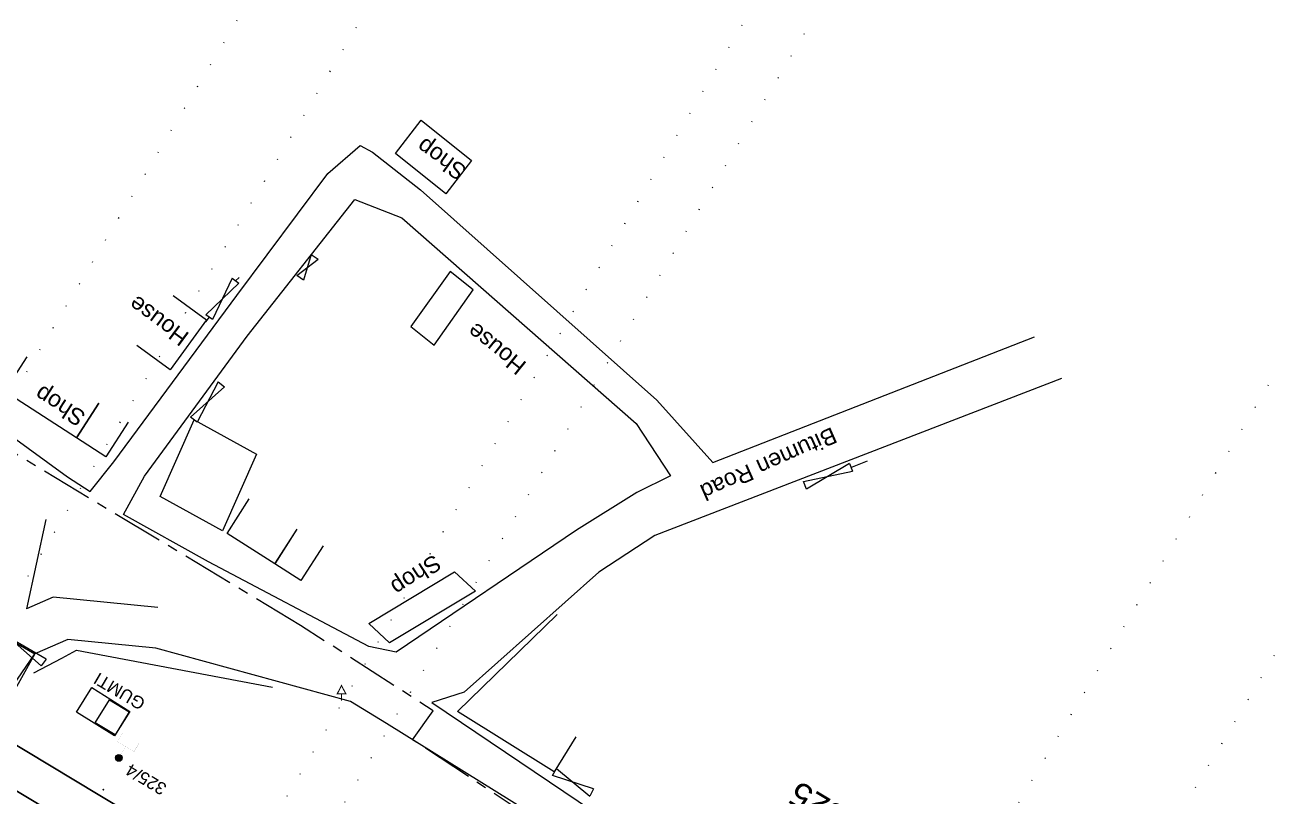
# Model space of a CAD drawing. Header units: metres. Extents: x 560405 to 1249476, y 3385111 to 6787087.
# Drawn here: x 624048.8 to 624199.5, y 3393856.2 to 3393949.8 of the extents above; entities that cross this region are included whole.
import ezdxf
from ezdxf.enums import TextEntityAlignment as Align

# ---------------------------------------------------------------- set-up
doc = ezdxf.new("R2010")
doc.units = ezdxf.units.M
doc.header["$MEASUREMENT"] = 0
doc.header["$PDSIZE"] = 0.05
doc.linetypes.add('ACAD_ISO07W100', pattern=[3, 0, -3])
doc.linetypes.add('CENTER', pattern=[2, 1.25, -0.25, 0.25, -0.25])
for name, color, linetype, lineweight in [('Commercial Building Pucca', 7, 'Continuous', 13), ('Compound Wall', 7, 'Continuous', 13), ('DOTED LINE', 7, 'ACAD_ISO07W100', 18), ('Existing Railway Boundary', 7, 'CENTER', 0), ('Footpath', 7, 'Continuous', 13), ('Gate', 7, 'Continuous', 13), ('Govt buliding', 7, 'Continuous', 13), ('Grill', 7, 'Continuous', 13), ('KM STONE', 7, 'Continuous', 0), ('OHE MAST', 7, 'Continuous', 0), ('OHE MAST TEXT', 7, 'Continuous', 0), ('Residential Building Pucca', 7, 'Continuous', 13), ('Sign Board', 7, 'Continuous', 0), ('Subroad Edge', 34, 'Continuous', 0), ('Text', 7, 'Continuous', 0)]:
    doc.layers.add(name, color=color, linetype=linetype, lineweight=lineweight)
doc.layers.add('OP-3 CH UP', color=7, linetype='Continuous')
doc.layers.add('Point Code', color=7, linetype='Continuous')
doc.styles.add('ARIAL', font='arial.ttf')
doc.styles.get("Standard").update_dxf_attribs({"font": 'arial.ttf'})
doc.styles.add('Style-Arial', font='arial.ttf')

# ---------------------------------------------------------------- blocks, each defined once
blk = doc.blocks.new('GT')
at = {"layer": 'Gate'}
for p, q in [((-0.5, -0.5), (-0.5, 0.5)), ((-0.5, 0.5), (0.5, -0.5)), ((0.5, 0.5), (0.5, -0.5))]:
    blk.add_line(p, q, dxfattribs=at)
at = {"layer": 'Gate', "flags": 128}
blk.add_lwpolyline([(0.5, 0.5), (-0.5, -0.5)], dxfattribs=at)
blk = doc.blocks.new('TSB')
at = {"const_width": 0.132, "flags": 128}
blk.add_lwpolyline([(-0.51, 0.84), (0.54, 0.84), (0, 1.85), (-0.51, 0.84)], close=True, dxfattribs=at)
at = {"const_width": 0.142, "flags": 128}
blk.add_lwpolyline([(0, 0.84), (0, 0)], dxfattribs=at)
blk = doc.blocks.new('OHE MAST')
h = blk.add_hatch(color=256)
edge = h.paths.add_edge_path()
edge.add_arc((0, 0), 0.412, 0, 360)
at = {"lineweight": 13, "const_width": 0.008, "flags": 128}
for points in [[(1.2, 2.8), (1.2, 1.6), (-1.2, 1.6), (-1.2, 2.8)], [(0, 1.6), (0, 0)]]:
    blk.add_lwpolyline(points, dxfattribs=at)
blk.add_circle((0, 0), 0.412)
blk = doc.blocks.new('KM POST PLAN')
at = {"extrusion": (0, 0, -1)}
h = blk.add_hatch(color=256, dxfattribs=at)
h.paths.add_polyline_path([(0, -20), (0, -8.47), (3, -8.47), (3, -20)])
h.paths.add_polyline_path([(0, -8.47), (0, 0), (6.25, -8.47), (3, -8.47)], flags=16)
at = {"flags": 128}
for points in [[(0, 0), (-6.25, -8.47), (6.25, -8.47)], [(0, 0), (0, -20)], [(0, 0), (6.25, -8.47)], [(3, -8.47), (3, -20), (-3, -20), (-3, -8.47)]]:
    blk.add_lwpolyline(points, dxfattribs=at)
at = {"style": 'Style-Arial'}
blk.add_attdef('KM-POST', text='', height=6, dxfattribs=at).set_placement((0, -26, -263.95), align=Align.MIDDLE_CENTER)
blk = doc.blocks.new('IR YARD GVG SURVEY DATA')
blk.add_point((-272.73, 150.02))
at = {"layer": 'Point Code'}
for points in [[(467.65, -301.87), (427.12, -277.44), (418.41, -272.18), (410.1, -267.22), (403.52, -263.26), (394.7, -258), (386, -252.8), (377.3, -247.58), (364.86, -240.17), (361.79, -238.34), (355.02, -234.28), (346.13, -228.94), (338.4, -224.28), (327.59, -217.8), (288.33, -194.13), (232.37, -160.46), (-42.46, 4.86), (-275.04, 144.91), (-381.88, 209.26), (-440.27, 244.53), (-468.83, 261.68)], [(-359.34, 201.26), (-273.17, 149.3), (-39.86, 8.86), (234.7, -156.37), (263.02, -173.37), (284.74, -186.58)]]:
    blk.add_lwpolyline(points, dxfattribs=at)

msp = doc.modelspace()

# ---------------------------------------------------------------- linework, layer by layer
at = {"layer": 'Commercial Building Pucca', "flags": 128}
for points in [[(624057.7797, 3393903.8732), (624055.068, 3393899.6737), (624046.3707, 3393905.2896), (624049.0824, 3393909.4891)], [(624061.3356, 3393901.5618), (624058.6111, 3393897.3706), (624055.068, 3393899.6737), (624057.7925, 3393903.8649)], [(624081.7888, 3393888.6078), (624079.1077, 3393884.3887), (624073.3261, 3393888.0627), (624076.0071, 3393892.2818)], [(624084.9638, 3393886.5687), (624082.2624, 3393882.3626), (624079.1077, 3393884.3887), (624081.8091, 3393888.5948)], [(624115.6043, 3393863.4193), (624112.9581, 3393859.1782), (624101.2497, 3393866.4837), (624113.3187, 3393878.2618)], [(624115.6043, 3393863.4193), (624112.9581, 3393859.1782), (624101.2497, 3393866.4837), (624113.3187, 3393878.2618)]]:
    msp.add_lwpolyline(points, dxfattribs=at)
at = {"layer": 'Commercial Building Pucca'}
for points in [[(624102.9472, 3393933.2986), (624099.8222, 3393929.2565), (624093.716, 3393934.1454), (624096.8411, 3393938.1875)], [(624072.7742, 3393888.4083), (624065.2171, 3393892.5618), (624069.3198, 3393901.8654), (624076.8772, 3393897.7117)], [(624103.42, 3393881.062), (624093.0263, 3393874.8085), (624090.4976, 3393877.1503), (624100.8922, 3393883.4043)]]:
    msp.add_3dface(points, dxfattribs=at)
at = {"layer": 'Compound Wall', "flags": 128}
for points in [[(624074.3386, 3393918.7287), (624074.7953, 3393919.1341)], [(624071.1384, 3393914.3087), (624070.7047, 3393913.7228)], [(624148.9301, 3393896.0801), (624150.9188, 3393896.8797)]]:
    msp.add_lwpolyline(points, dxfattribs=at)
at = {"layer": 'DOTED LINE', "color": 3, "linetype": 'ACAD_ISO07W100', "lineweight": 18}
for p, q in [((624014.049, 3393849.1346), (624097.6419, 3393988.9388)), ((624127.8942, 3393786.2779), (624209.1821, 3393922.2271))]:
    msp.add_line(p, q, dxfattribs=at)
at = {"layer": 'DOTED LINE', "linetype": 'ACAD_ISO07W100', "lineweight": 18}
for p, q in [((624034.8853, 3393858.9387), (624107.5831, 3393980.5216)), ((624066.4491, 3393832.167), (624142.8655, 3393961.8408)), ((624085.9905, 3393852.8434), (624148.9995, 3393958.2221))]:
    msp.add_line(p, q, dxfattribs=at)
at = {"layer": 'DOTED LINE', "color": 1, "linetype": 'ACAD_ISO07W100', "lineweight": 18}
msp.add_line((624136.5868, 3393766.8009), (624224.1631, 3393913.2671), dxfattribs=at)
at = {"layer": 'Existing Railway Boundary', "color": 36, "lineweight": 20, "ltscale": 5, "flags": 128}
for points in [[(624082.2372, 3393876.9217), (623994.8138, 3393929.607), (623900.9851, 3393986.0695), (623823.0282, 3394031.636), (623721.9959, 3394090.9387), (623703.5821, 3394071.7208), (623686.3174, 3394080.8987), (623656.2732, 3394098.555), (623627.6506, 3394115.8836), (623596.3992, 3394133.7712), (623561.6083, 3394154.5801), (623519.2318, 3394180.2787), (623495.4509, 3394194.0451), (623462.5543, 3394213.7108), (623456.6766, 3394217.3012), (623394.9081, 3394255.1289), (623364.5309, 3394273.6022), (623333.4731, 3394292.8887), (623302.8543, 3394310.2056), (623273.9451, 3394327.7179), (623208.1343, 3394368.6587), (623199.8719, 3394371.728), (623158.3771, 3394398.3692), (623154.6672, 3394400.5571)], [(624095.7958, 3393863.0682), (624098.3028, 3393866.566), (624082.2372, 3393876.9217)], [(624411.1713, 3393673.2673), (624369.9746, 3393697.601), (624319.3459, 3393729.086), (624292.4029, 3393745.0164), (624114.9466, 3393850.4095), (624095.7958, 3393863.0682)]]:
    msp.add_lwpolyline(points, dxfattribs=at)
at = {"layer": 'Footpath', "flags": 128}
msp.add_lwpolyline([(624028.6066, 3393842.2386), (624023.5816, 3393846.0778), (624022.2247, 3393847.183), (624023.7442, 3393850.2858), (624037.6161, 3393871.8375), (624043.1741, 3393877.4456), (624050.0347, 3393873.4797), (624045.7924, 3393865.9302), (624032.7726, 3393846.2021), (624028.6066, 3393842.2386)], dxfattribs=at)
at = {"layer": 'Govt buliding'}
msp.add_lwpolyline([(624056.9493, 3393869.3964), (624061.5442, 3393866.5025), (624059.6663, 3393863.5209), (624055.0714, 3393866.4148), (624056.9493, 3393869.3964)], dxfattribs=at)
msp.add_3dface([(624057.3562, 3393865.1173), (624059.0638, 3393867.9161), (624061.4731, 3393866.4453), (624059.7647, 3393863.645)], dxfattribs=at)
msp.add_3dface([(624057.3562, 3393865.1173), (624059.0638, 3393867.9161), (624061.4731, 3393866.4453), (624059.7647, 3393863.645)], dxfattribs=at)
at = {"layer": 'Grill', "flags": 128}
msp.add_lwpolyline([(624049.8963, 3393871.1847), (624053.2827, 3393872.9464), (624055.0917, 3393873.9192), (624078.8353, 3393869.4497)], dxfattribs=at)
at = {"layer": 'OP-3 CH UP', "color": 40, "lineweight": 9, "true_color": 0xf8d731}
for radius in [8763.3902, 8182.5236, 7294.1209]:
    msp.add_circle((624059.7714, 3393874.4188), radius, dxfattribs=at)
at = {"layer": 'Residential Building Pucca', "flags": 128}
msp.add_lwpolyline([(624066.8094, 3393916.9423), (624070.8426, 3393913.9889), (624066.4098, 3393907.9352), (624062.3766, 3393910.8885)], dxfattribs=at)
at = {"layer": 'Residential Building Pucca'}
msp.add_3dface([(624098.4021, 3393910.9219), (624103.1378, 3393917.6059), (624100.3412, 3393919.8431), (624095.6055, 3393913.1592)], dxfattribs=at)
at = {"layer": 'Subroad Edge', "lineweight": 15, "flags": 128}
for points in [[(623985.442, 3393938.586), (624012.5158, 3393920.99), (624024.1338, 3393910.133), (624046.8291, 3393900.1448), (624053.9919, 3393894.9634)], [(624053.9919, 3393894.9634), (624056.7474, 3393893.1704), (624059.5975, 3393896.7783), (624074.5244, 3393916.9515), (624085.5244, 3393931.7458), (624089.4453, 3393935.1198), (624090.9458, 3393934.3182), (624096.7622, 3393929.7428), (624125.4227, 3393904.2346), (624132.1947, 3393896.6825), (624171.1609, 3393911.92)], [(624127.0483, 3393895.0723), (624122.9923, 3393893.0593), (624115.6797, 3393888.4697), (624093.8061, 3393873.6866), (624090.4883, 3393874.3581), (624071.054, 3393884.6433), (624060.7566, 3393890.3781), (624063.3248, 3393895.0366), (624075.7569, 3393912.0005), (624088.8126, 3393928.5714), (624094.4944, 3393926.3511), (624122.8855, 3393901.395), (624127.0483, 3393895.0723)], [(624174.4547, 3393906.8564), (624125.1719, 3393887.8337), (624118.3764, 3393883.3904), (624102.0561, 3393868.821), (624098.1276, 3393867.5804), (624124.7927, 3393849.5888), (624130.1023, 3393847.0846), (624158.6961, 3393829.2232), (624185.4299, 3393813.6587), (624215.0308, 3393795.7885), (624235.9732, 3393782.8779), (624261.5594, 3393768.0153), (624294.6014, 3393748.7477), (624312.4022, 3393772.4664), (624328.0239, 3393791.7481), (624346.9089, 3393815.7173)], [(624051.3514, 3393889.7757), (624049.0176, 3393878.9425)], [(624064.9431, 3393879.0844), (624052.2357, 3393880.3378), (624049.0176, 3393878.9425)], [(624122.7081, 3393846.3167), (624092.6448, 3393865.0295), (624088.2773, 3393867.7149), (624064.6817, 3393874.1594), (624054.0263, 3393875.2104), (624050.0347, 3393873.4797)], [(624032.1358, 3393847.3839), (624050.0347, 3393873.4797)]]:
    msp.add_lwpolyline(points, dxfattribs=at)

# ---------------------------------------------------------------- block references
at = {"layer": 'Gate'}
for p, xscale, yscale, zscale, rotation in [((624083.0573, 3393920.3572), 3.069376228818599, 0.9997814888905842, 1.75177211303686, 55.28387401273259), ((624072.7385, 3393916.5187), 5.456926155995705, 0.9997814888905844, 2.335751218988735, 54.28387401407487), ((624070.9644, 3393904.0261), 5.430833846226049, 0.9997814888905839, 2.33016032682244, 52.28387401423153), ((624146.134, 3393895.0153), 5.983894336150167, 0.9997814888905844, 2.44593270323616, 21.28387401411263), ((624046.9235, 3393875.4163), 10.26143814288112, 0.9997814888905844, 3.202997955767116, 324.2838740138957), ((624046.9235, 3393875.4163), 10.26143814288112, 0.9997814888905844, 3.202997955767116, 324.2838740138957), ((624115.2507, 3393857.9119), 5.145271670577786, 0.9997814888905844, 2.268071288905356, 331.2838740154968), ((624115.2507, 3393857.9119), 5.145271670577786, 0.9997814888905844, 2.268071288905356, 331.2838740154968)]:
    msp.add_blockref('GT', p, dxfattribs=dict(at, xscale=xscale, yscale=yscale, zscale=zscale, rotation=rotation))
at = {"layer": 'KM STONE', "xscale": 0.4999999999999999, "yscale": 0.4999999999999999, "zscale": 0.4999999999999999, "rotation": 148.9784528974779}
msp.add_blockref('KM POST PLAN', (624141.4649, 3393841.9488), dxfattribs=at).add_auto_attribs({'KM-POST': 'KM-325'})
at = {"layer": 'OHE MAST', "color": 2, "rotation": 329.0208306544455}
msp.add_blockref('OHE MAST', (624060.2086, 3393860.8561), dxfattribs=at)
at = {"layer": 'Point Code'}
msp.add_blockref('IR YARD GVG SURVEY DATA', (624331.075, 3393706.9861), dxfattribs=at)
at = {"layer": 'Sign Board'}
msp.add_blockref('TSB', (624087.1843, 3393867.7834), dxfattribs=at)

# ---------------------------------------------------------------- texts
at = {"layer": 'OHE MAST TEXT', "style": 'ARIAL'}
msp.add_text('325/4', height=1.5, rotation=149, dxfattribs=at).set_placement((624066.144, 3393857.5357))
at = {"layer": 'Subroad Edge', "style": 'ARIAL'}
msp.add_text('Bitumen Road', height=2, rotation=203.97508, dxfattribs=at).set_placement((624146.6297, 3393901.0315))
at = {"layer": 'Text'}
for s, rotation, p in [('Shop', 144.315179, (624102.5318, 3393932.3752)), ('House', 143.57246, (624068.8656, 3393912.2622)), ('House', 141.108759, (624109.7421, 3393908.7047)), ('Shop', 147.31936, (624056.3546, 3393902.6139)), ('Shop', 213.165428, (624098.4152, 3393885.6305))]:
    msp.add_text(s, height=2, rotation=rotation, dxfattribs=at).set_placement(p)
at = {"layer": 'Text', "oblique": 360}
msp.add_text('GUMTI', height=1.5, rotation=149.511507, dxfattribs=at).set_placement((624063.5672, 3393867.8598))

doc.saveas('drawing.dxf')
